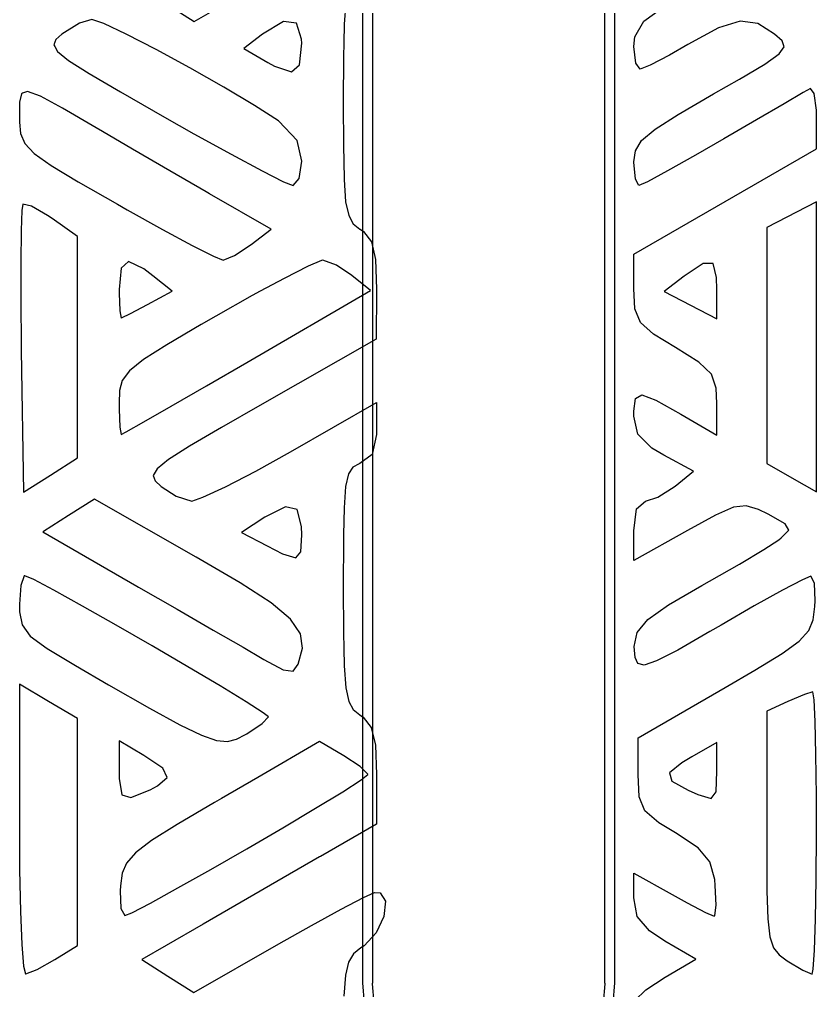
# Model space of a CAD drawing. Extents: x 19 to 403, y -177 to -75.
# Drawn here: x 203.63 to 211.84, y -163.55 to -153.54 of the extents above; entities that cross this region are included whole.
import ezdxf

# ---------------------------------------------------------------- set-up
doc = ezdxf.new("R2010")
doc.units = 0
doc.layers.add('BLACK', color=7, linetype='CONTINUOUS')

msp = doc.modelspace()

# ---------------------------------------------------------------- linework, layer by layer
at = {"layer": 'BLACK', "linetype": 'CONTINUOUS'}
for p, q in [((207.169, -163.466), (207.169, -132)), ((207.269, -132), (207.269, -163.466)), ((209.66, -163.466), (209.66, -132)), ((209.76, -132), (209.76, -163.466)), ((205.432, -153.562), (206.336, -153.039)), ((205.162, -153.391), (205.432, -153.562)), ((206.993, -153.37), (206.976, -153.59)), ((210.062, -153.557), (210.281, -153.401)), ((204.249, -153.579), (204.068, -153.691)), ((204.379, -153.542), (204.249, -153.579)), ((204.501, -153.583), (204.379, -153.542)), ((204.733, -153.692), (204.501, -153.583)), ((206.353, -153.563), (206.134, -153.693)), ((206.486, -153.579), (206.353, -153.563)), ((206.538, -153.742), (206.486, -153.579)), ((206.976, -153.59), (206.972, -153.784)), ((209.971, -153.719), (210.062, -153.557)), ((211.056, -153.557), (210.831, -153.628)), ((211.236, -153.582), (211.056, -153.557)), ((211.41, -153.693), (211.236, -153.582)), ((204.068, -153.691), (204.007, -153.747)), ((205.04, -153.851), (204.733, -153.692)), ((210.831, -153.628), (210.516, -153.798)), ((204.007, -153.747), (203.986, -153.803)), ((206.134, -153.693), (205.943, -153.841)), ((206.518, -154.007), (206.539, -153.784)), ((206.539, -153.784), (206.538, -153.742)), ((206.972, -153.784), (206.969, -153.923)), ((209.961, -153.82), (209.971, -153.719)), ((211.487, -153.761), (211.41, -153.693)), ((211.509, -153.822), (211.487, -153.761)), ((203.986, -153.803), (203.995, -153.82)), ((203.995, -153.82), (204.024, -153.87)), ((204.024, -153.87), (204.139, -153.963)), ((205.387, -154.039), (205.04, -153.851)), ((205.943, -153.841), (206.192, -153.983)), ((209.981, -153.99), (209.961, -153.82)), ((210.516, -153.798), (210.327, -153.907)), ((211.457, -153.895), (211.509, -153.822)), ((204.139, -153.963), (204.349, -154.098)), ((206.192, -153.983), (206.259, -154.02)), ((206.969, -153.923), (206.967, -154.399)), ((210.024, -154.053), (209.981, -153.99)), ((210.327, -153.907), (210.127, -154.012)), ((211.309, -154), (211.457, -153.895)), ((205.736, -154.237), (205.387, -154.039)), ((206.259, -154.02), (206.435, -154.08)), ((206.435, -154.08), (206.518, -154.007)), ((210.127, -154.012), (210.024, -154.053)), ((211.048, -154.155), (211.309, -154)), ((204.349, -154.098), (204.672, -154.287)), ((210.779, -154.308), (211.048, -154.155)), ((203.716, -154.282), (203.663, -154.301)), ((203.849, -154.331), (203.716, -154.282)), ((204.672, -154.287), (205.126, -154.547)), ((206.053, -154.426), (205.736, -154.237)), ((211.778, -154.252), (211.704, -154.294)), ((211.818, -154.303), (211.778, -154.252)), ((203.653, -154.305), (203.633, -154.393)), ((203.663, -154.301), (203.653, -154.305)), ((204.076, -154.455), (203.849, -154.331)), ((210.416, -154.518), (210.779, -154.308)), ((211.704, -154.294), (211.508, -154.408)), ((211.84, -154.475), (211.818, -154.303)), ((203.633, -154.393), (203.632, -154.544)), ((204.423, -154.658), (204.076, -154.455)), ((206.301, -154.586), (206.053, -154.426)), ((206.967, -154.399), (206.968, -154.845)), ((211.508, -154.408), (211.225, -154.573)), ((211.842, -154.545), (211.84, -154.475)), ((203.632, -154.544), (203.633, -154.598)), ((205.126, -154.547), (205.429, -154.718)), ((206.304, -154.588), (206.301, -154.586)), ((206.493, -154.788), (206.304, -154.588)), ((210.178, -154.671), (210.416, -154.518)), ((211.225, -154.573), (210.888, -154.77)), ((211.842, -154.875), (211.842, -154.545)), ((203.633, -154.598), (203.643, -154.717)), ((204.487, -154.696), (204.423, -154.658)), ((210.04, -154.789), (210.178, -154.671)), ((203.643, -154.717), (203.686, -154.817)), ((204.798, -154.878), (204.487, -154.696)), ((205.429, -154.718), (205.814, -154.93)), ((206.539, -155.002), (206.493, -154.788)), ((209.976, -154.894), (210.04, -154.789)), ((210.888, -154.77), (210.596, -154.939)), ((203.686, -154.817), (203.783, -154.92)), ((205.18, -155.1), (204.798, -154.878)), ((206.968, -154.845), (206.972, -155.002)), ((210.901, -155.416), (211.842, -154.875)), ((203.783, -154.92), (203.96, -155.044)), ((205.814, -154.93), (206.131, -155.1)), ((209.96, -155.008), (209.976, -154.894)), ((210.596, -154.939), (210.307, -155.101)), ((203.96, -155.044), (204.238, -155.212)), ((206.514, -155.179), (206.539, -155.002)), ((206.972, -155.002), (206.976, -155.19)), ((209.96, -155.012), (209.96, -155.008)), ((209.976, -155.185), (209.96, -155.012)), ((205.555, -155.318), (205.18, -155.1)), ((206.131, -155.1), (206.352, -155.212)), ((206.452, -155.252), (206.514, -155.179)), ((206.976, -155.19), (206.992, -155.419)), ((210.011, -155.252), (209.976, -155.185)), ((210.307, -155.101), (210.102, -155.212)), ((204.238, -155.212), (204.641, -155.445)), ((206.352, -155.212), (206.452, -155.252)), ((210.102, -155.212), (210.011, -155.252)), ((205.59, -155.337), (205.555, -155.318)), ((206.223, -155.702), (205.59, -155.337)), ((203.667, -155.445), (203.658, -155.507)), ((203.755, -155.463), (203.667, -155.445)), ((203.922, -155.559), (203.755, -155.463)), ((204.641, -155.445), (204.74, -155.501)), ((206.992, -155.419), (207.023, -155.561)), ((209.96, -155.957), (210.901, -155.416)), ((211.842, -155.419), (211.329, -155.684)), ((211.842, -158.409), (211.842, -155.419)), ((203.658, -155.507), (203.649, -155.716)), ((203.969, -155.591), (203.922, -155.559)), ((204.23, -155.777), (203.969, -155.591)), ((204.74, -155.501), (205.105, -155.705)), ((207.023, -155.561), (207.07, -155.645)), ((207.07, -155.645), (207.138, -155.7)), ((211.329, -155.684), (211.329, -156.625)), ((203.649, -155.716), (203.645, -156.045)), ((204.23, -158.058), (204.23, -155.777)), ((205.105, -155.705), (205.412, -155.87)), ((206.018, -155.86), (206.223, -155.702)), ((207.138, -155.7), (207.142, -155.702)), ((207.142, -155.702), (207.175, -155.725)), ((207.175, -155.725), (207.258, -155.833)), ((205.412, -155.87), (205.63, -155.98)), ((205.846, -155.974), (206.018, -155.86)), ((207.258, -155.833), (207.298, -156.015)), ((205.63, -155.98), (205.731, -156.02)), ((205.731, -156.02), (205.846, -155.974)), ((209.96, -156.313), (209.96, -155.957)), ((203.645, -156.045), (203.645, -156.465)), ((204.757, -156.034), (204.679, -156.102)), ((204.914, -156.11), (204.757, -156.034)), ((206.605, -156.082), (206.357, -156.208)), ((206.744, -156.024), (206.605, -156.082)), ((206.757, -156.022), (206.744, -156.024)), ((206.896, -156.072), (206.757, -156.022)), ((207.055, -156.178), (206.896, -156.072)), ((207.298, -156.015), (207.308, -156.32)), ((210.674, -156.054), (210.48, -156.185)), ((210.776, -156.056), (210.674, -156.054)), ((210.812, -156.2), (210.776, -156.056)), ((204.679, -156.102), (204.658, -156.321)), ((205.007, -156.182), (204.914, -156.11)), ((205.204, -156.341), (205.007, -156.182)), ((207.247, -156.334), (207.055, -156.178)), ((210.48, -156.185), (210.273, -156.344)), ((206.357, -156.208), (206.111, -156.341)), ((210.815, -156.323), (210.812, -156.2)), ((204.658, -156.321), (204.658, -156.361)), ((204.658, -156.361), (204.665, -156.544)), ((204.952, -156.477), (205.204, -156.341)), ((206.03, -156.385), (205.654, -156.598)), ((205.974, -157.074), (207.247, -156.334)), ((206.111, -156.341), (206.03, -156.385)), ((207.308, -156.334), (207.306, -156.834)), ((207.308, -156.32), (207.308, -156.334)), ((209.971, -156.522), (209.96, -156.313)), ((210.273, -156.344), (210.544, -156.485)), ((210.815, -156.625), (210.815, -156.323)), ((203.645, -156.465), (203.65, -156.877)), ((204.776, -156.571), (204.952, -156.477)), ((210.544, -156.485), (210.815, -156.625)), ((204.665, -156.544), (204.679, -156.617)), ((204.682, -156.616), (204.776, -156.571)), ((210.027, -156.661), (209.971, -156.522)), ((204.679, -156.617), (204.682, -156.616)), ((205.505, -156.684), (205.149, -156.893)), ((205.654, -156.598), (205.505, -156.684)), ((210.164, -156.783), (210.027, -156.661)), ((211.329, -156.625), (211.33, -158.117)), ((210.388, -156.92), (210.164, -156.783)), ((203.65, -156.877), (203.651, -156.947)), ((205.149, -156.893), (204.91, -157.044)), ((207.306, -156.834), (206.108, -157.519)), ((203.651, -156.947), (203.674, -158.41)), ((210.631, -157.072), (210.388, -156.92)), ((204.91, -157.044), (204.765, -157.159)), ((205.557, -157.316), (205.974, -157.074)), ((210.759, -157.195), (210.631, -157.072)), ((204.765, -157.159), (204.69, -157.259)), ((204.69, -157.259), (204.662, -157.364)), ((210.808, -157.338), (210.759, -157.195)), ((204.662, -157.364), (204.658, -157.496)), ((205.195, -157.525), (205.557, -157.316)), ((210.815, -157.497), (210.808, -157.338)), ((206.423, -157.994), (207.309, -157.486)), ((207.309, -157.486), (207.309, -157.774)), ((209.961, -157.576), (209.977, -157.445)), ((209.977, -157.445), (210.041, -157.407)), ((210.041, -157.407), (210.186, -157.462)), ((210.186, -157.462), (210.444, -157.608)), ((204.658, -157.496), (204.658, -157.555)), ((204.658, -157.555), (204.665, -157.742)), ((204.912, -157.687), (205.195, -157.525)), ((206.108, -157.519), (205.714, -157.744)), ((209.96, -157.627), (209.961, -157.576)), ((210.815, -157.825), (210.815, -157.497)), ((204.732, -157.788), (204.912, -157.687)), ((210, -157.813), (209.96, -157.627)), ((210.444, -157.608), (210.815, -157.825)), ((204.665, -157.742), (204.679, -157.816)), ((204.679, -157.816), (204.732, -157.788)), ((205.714, -157.744), (205.383, -157.938)), ((207.309, -157.774), (207.308, -157.818)), ((207.308, -157.818), (207.265, -158.022)), ((210.147, -157.959), (210, -157.813)), ((205.383, -157.938), (205.195, -158.058)), ((206.066, -158.193), (206.423, -157.994)), ((210.268, -158.03), (210.147, -157.959)), ((203.952, -158.234), (204.23, -158.058)), ((205.167, -158.075), (205.049, -158.17)), ((205.195, -158.058), (205.167, -158.075)), ((207.265, -158.022), (207.138, -158.117)), ((210.576, -158.196), (210.268, -158.03)), ((205.049, -158.17), (205.009, -158.238)), ((205.754, -158.355), (206.066, -158.193)), ((207.065, -158.153), (207.02, -158.222)), ((207.13, -158.12), (207.065, -158.153)), ((207.138, -158.117), (207.13, -158.12)), ((211.33, -158.117), (211.586, -158.263)), ((203.674, -158.41), (203.952, -158.234)), ((205.009, -158.238), (205.029, -158.294)), ((205.029, -158.294), (205.093, -158.352)), ((207.02, -158.222), (206.991, -158.352)), ((210.387, -158.349), (210.576, -158.196)), ((211.586, -158.263), (211.842, -158.409)), ((205.093, -158.352), (205.245, -158.451)), ((205.522, -158.464), (205.754, -158.355)), ((206.991, -158.352), (206.975, -158.571)), ((210.208, -158.462), (210.387, -158.349)), ((204.404, -158.483), (204.138, -158.652)), ((205.451, -159.079), (204.404, -158.483)), ((205.245, -158.451), (205.406, -158.502)), ((205.406, -158.502), (205.522, -158.464)), ((210.079, -158.502), (210.208, -158.462)), ((206.372, -158.561), (206.159, -158.67)), ((206.491, -158.59), (206.372, -158.561)), ((206.537, -158.766), (206.491, -158.59)), ((206.975, -158.571), (206.97, -158.849)), ((209.96, -158.809), (209.989, -158.581)), ((209.989, -158.581), (210.079, -158.502)), ((210.986, -158.567), (210.801, -158.649)), ((211.117, -158.55), (210.986, -158.567)), ((211.243, -158.588), (211.117, -158.55)), ((211.343, -158.638), (211.243, -158.588)), ((204.138, -158.652), (203.879, -158.816)), ((206.159, -158.67), (205.918, -158.828)), ((210.801, -158.649), (210.514, -158.806)), ((211.518, -158.736), (211.343, -158.638)), ((206.539, -158.849), (206.537, -158.766)), ((211.557, -158.804), (211.518, -158.736)), ((203.879, -158.816), (203.872, -158.821)), ((203.872, -158.821), (204.842, -159.378)), ((205.918, -158.828), (206.182, -158.964)), ((206.531, -159.026), (206.539, -158.849)), ((206.97, -158.849), (206.968, -158.906)), ((210.514, -158.806), (209.96, -159.115)), ((209.96, -159.115), (209.96, -158.809)), ((211.452, -158.902), (211.478, -158.883)), ((211.478, -158.883), (211.557, -158.804)), ((206.182, -158.964), (206.342, -159.045)), ((206.968, -158.906), (206.967, -159.385)), ((211.3, -159), (211.452, -158.902)), ((205.904, -159.344), (205.451, -159.079)), ((206.342, -159.045), (206.478, -159.087)), ((206.478, -159.087), (206.531, -159.026)), ((211.047, -159.151), (211.3, -159)), ((210.74, -159.327), (211.047, -159.151)), ((203.681, -159.274), (203.646, -159.371)), ((203.688, -159.272), (203.681, -159.274)), ((203.781, -159.312), (203.688, -159.272)), ((211.783, -159.276), (211.697, -159.313)), ((211.821, -159.348), (211.783, -159.276)), ((203.646, -159.371), (203.632, -159.564)), ((203.988, -159.422), (203.781, -159.312)), ((204.842, -159.378), (204.86, -159.388)), ((204.86, -159.388), (205.257, -159.617)), ((206.223, -159.552), (205.904, -159.344)), ((206.967, -159.385), (206.969, -159.86)), ((210.316, -159.57), (210.659, -159.372)), ((210.659, -159.372), (210.74, -159.327)), ((211.697, -159.313), (211.492, -159.421)), ((211.829, -159.532), (211.821, -159.348)), ((204.28, -159.584), (203.988, -159.422)), ((211.492, -159.421), (211.201, -159.583)), ((203.632, -159.564), (203.632, -159.567)), ((203.632, -159.567), (203.633, -159.644)), ((204.627, -159.78), (204.28, -159.584)), ((206.424, -159.721), (206.223, -159.552)), ((210.103, -159.723), (210.316, -159.57)), ((211.201, -159.583), (210.858, -159.781)), ((211.807, -159.725), (211.825, -159.588)), ((211.825, -159.588), (211.829, -159.532)), ((203.633, -159.644), (203.66, -159.779)), ((205.257, -159.617), (205.629, -159.832)), ((203.66, -159.779), (203.744, -159.894)), ((204.999, -159.994), (204.627, -159.78)), ((206.526, -159.87), (206.424, -159.721)), ((209.994, -159.858), (210.103, -159.723)), ((210.858, -159.781), (210.744, -159.847)), ((211.761, -159.836), (211.807, -159.725)), ((203.744, -159.894), (203.917, -160.023)), ((205.629, -159.832), (205.935, -160.009)), ((206.546, -160.019), (206.526, -159.87)), ((206.969, -159.86), (206.972, -160.019)), ((209.964, -160.001), (209.994, -159.858)), ((210.744, -159.847), (210.412, -160.037)), ((211.663, -159.945), (211.761, -159.836)), ((205.366, -160.209), (204.999, -159.994)), ((211.486, -160.073), (211.663, -159.945)), ((203.917, -160.023), (204.209, -160.198)), ((205.935, -160.009), (206.133, -160.125)), ((206.503, -160.184), (206.546, -160.019)), ((206.972, -160.019), (206.976, -160.201)), ((209.975, -160.113), (209.964, -160.001)), ((210.412, -160.037), (210.194, -160.149)), ((211.205, -160.246), (211.486, -160.073)), ((206.133, -160.125), (206.15, -160.135)), ((206.15, -160.135), (206.347, -160.24)), ((206.45, -160.254), (206.503, -160.184)), ((210, -160.177), (209.975, -160.113)), ((210.065, -160.192), (210, -160.177)), ((210.194, -160.149), (210.065, -160.192)), ((204.209, -160.198), (204.55, -160.396)), ((205.699, -160.407), (205.366, -160.209)), ((206.347, -160.24), (206.45, -160.254)), ((206.976, -160.201), (206.993, -160.427)), ((210.901, -160.423), (211.205, -160.246)), ((203.931, -160.566), (203.632, -160.389)), ((203.632, -160.389), (203.632, -161.883)), ((204.55, -160.396), (204.972, -160.637)), ((205.968, -160.571), (205.699, -160.407)), ((206.993, -160.427), (207.023, -160.568)), ((210.003, -160.943), (210.901, -160.423)), ((211.718, -160.496), (211.546, -160.568)), ((211.803, -160.469), (211.718, -160.496)), ((211.816, -160.55), (211.803, -160.469)), ((204.23, -160.743), (203.931, -160.566)), ((206.143, -160.683), (205.968, -160.571)), ((207.023, -160.568), (207.07, -160.651)), ((211.546, -160.568), (211.329, -160.668)), ((211.827, -160.774), (211.816, -160.55)), ((204.972, -160.637), (205.283, -160.808)), ((206.197, -160.726), (206.143, -160.683)), ((207.07, -160.651), (207.138, -160.706)), ((211.329, -160.668), (211.329, -161.884)), ((204.23, -163.081), (204.23, -160.743)), ((205.973, -160.901), (206.131, -160.794)), ((206.131, -160.794), (206.197, -160.726)), ((207.138, -160.706), (207.167, -160.726)), ((207.167, -160.726), (207.171, -160.728)), ((207.171, -160.728), (207.256, -160.835)), ((211.835, -161.114), (211.827, -160.774)), ((205.283, -160.808), (205.506, -160.916)), ((207.256, -160.835), (207.298, -161.017)), ((204.914, -161.124), (204.658, -160.973)), ((204.658, -160.973), (204.658, -161.277)), ((205.506, -160.916), (205.663, -160.971)), ((205.663, -160.971), (205.776, -160.981)), ((205.776, -160.981), (205.868, -160.957)), ((205.868, -160.957), (205.962, -160.907)), ((205.962, -160.907), (205.973, -160.901)), ((206.723, -160.98), (206.087, -161.35)), ((206.973, -161.128), (206.723, -160.98)), ((210.003, -161.32), (210.003, -160.943)), ((210.815, -160.99), (210.559, -161.136)), ((210.815, -161.286), (210.815, -160.99)), ((207.298, -161.017), (207.309, -161.321)), ((205.11, -161.256), (204.914, -161.124)), ((207.141, -161.239), (206.973, -161.128)), ((210.559, -161.136), (210.455, -161.198)), ((211.84, -161.541), (211.835, -161.114)), ((204.658, -161.277), (204.659, -161.361)), ((205.154, -161.35), (205.11, -161.256)), ((207.221, -161.316), (207.141, -161.239)), ((210.455, -161.198), (210.327, -161.304)), ((210.808, -161.497), (210.815, -161.286)), ((204.659, -161.361), (204.685, -161.528)), ((205.054, -161.438), (205.154, -161.35)), ((206.087, -161.35), (205.712, -161.568)), ((206.963, -161.497), (207.152, -161.376)), ((207.152, -161.376), (207.222, -161.321)), ((207.222, -161.321), (207.221, -161.316)), ((207.309, -161.321), (207.309, -161.83)), ((210.014, -161.549), (210.003, -161.32)), ((210.327, -161.304), (210.35, -161.387)), ((210.35, -161.387), (210.52, -161.482)), ((204.778, -161.558), (204.979, -161.476)), ((204.979, -161.476), (205.054, -161.438)), ((210.52, -161.482), (210.618, -161.526)), ((204.685, -161.528), (204.778, -161.558)), ((205.712, -161.568), (205.641, -161.609)), ((206.683, -161.667), (206.963, -161.497)), ((210.073, -161.695), (210.014, -161.549)), ((210.618, -161.526), (210.758, -161.567)), ((210.758, -161.567), (210.808, -161.497)), ((211.842, -161.923), (211.84, -161.541)), ((205.641, -161.609), (205.256, -161.835)), ((206.344, -161.869), (206.683, -161.667)), ((210.218, -161.819), (210.073, -161.695)), ((203.632, -161.883), (203.632, -161.923)), ((205.256, -161.835), (204.993, -162.001)), ((205.974, -162.084), (206.344, -161.869)), ((207.309, -161.83), (206.732, -162.163)), ((210.388, -161.922), (210.218, -161.819)), ((211.329, -161.884), (211.329, -162.109)), ((203.632, -161.923), (203.634, -162.301)), ((210.623, -162.076), (210.388, -161.922)), ((211.839, -162.4), (211.842, -161.923)), ((204.993, -162.001), (204.827, -162.126)), ((205.604, -162.297), (205.974, -162.084)), ((210.744, -162.218), (210.623, -162.076)), ((204.827, -162.126), (204.734, -162.232)), ((206.723, -162.168), (206.347, -162.386)), ((206.732, -162.163), (206.723, -162.168)), ((211.329, -162.109), (211.331, -162.523)), ((204.734, -162.232), (204.691, -162.338)), ((205.263, -162.489), (205.604, -162.297)), ((210.793, -162.403), (210.744, -162.218)), ((203.634, -162.301), (203.643, -162.73)), ((204.691, -162.338), (204.674, -162.467)), ((206.347, -162.386), (205.917, -162.634)), ((209.96, -162.591), (209.96, -162.336)), ((209.96, -162.336), (210.356, -162.557)), ((204.674, -162.467), (204.671, -162.519)), ((204.981, -162.644), (205.263, -162.489)), ((210.799, -162.462), (210.793, -162.403)), ((210.807, -162.666), (210.799, -162.462)), ((211.832, -162.811), (211.839, -162.4)), ((204.671, -162.519), (204.678, -162.702)), ((206.947, -162.707), (207.175, -162.588)), ((207.175, -162.588), (207.288, -162.537)), ((207.288, -162.537), (207.349, -162.538)), ((207.349, -162.538), (207.402, -162.626)), ((209.994, -162.782), (209.96, -162.591)), ((210.356, -162.557), (210.51, -162.642)), ((211.331, -162.523), (211.341, -162.808)), ((204.788, -162.744), (204.981, -162.644)), ((205.917, -162.634), (205.524, -162.861)), ((207.402, -162.626), (207.384, -162.782)), ((210.51, -162.642), (210.699, -162.74)), ((210.795, -162.773), (210.807, -162.666)), ((203.643, -162.73), (203.657, -163.07)), ((204.678, -162.702), (204.717, -162.773)), ((204.717, -162.773), (204.788, -162.744)), ((206.639, -162.876), (206.947, -162.707)), ((207.384, -162.782), (207.307, -162.952)), ((210.123, -162.932), (209.994, -162.782)), ((210.699, -162.74), (210.789, -162.778)), ((210.789, -162.778), (210.795, -162.773)), ((205.524, -162.861), (205.144, -163.081)), ((206.305, -163.065), (206.639, -162.876)), ((211.341, -162.808), (211.362, -162.993)), ((211.821, -163.129), (211.832, -162.811)), ((207.307, -162.952), (207.181, -163.085)), ((210.28, -163.036), (210.123, -162.932)), ((211.362, -162.993), (211.399, -163.106)), ((203.657, -163.07), (203.675, -163.294)), ((203.995, -163.226), (204.23, -163.081)), ((205.144, -163.081), (204.893, -163.226)), ((205.429, -163.565), (206.305, -163.065)), ((207.181, -163.085), (207.149, -163.106)), ((210.6, -163.224), (210.28, -163.036)), ((207.073, -163.169), (207.022, -163.252)), ((207.149, -163.106), (207.073, -163.169)), ((211.399, -163.106), (211.457, -163.179)), ((211.457, -163.179), (211.539, -163.239)), ((211.808, -163.326), (211.821, -163.129)), ((203.675, -163.294), (203.696, -163.375)), ((203.814, -163.328), (203.995, -163.226)), ((204.893, -163.226), (205.161, -163.396)), ((207.022, -163.252), (206.991, -163.388)), ((210.281, -163.407), (210.6, -163.224)), ((211.539, -163.239), (211.699, -163.335)), ((203.696, -163.375), (203.698, -163.374)), ((203.698, -163.374), (203.814, -163.328)), ((205.161, -163.396), (205.429, -163.565)), ((206.991, -163.388), (206.974, -163.605)), ((211.699, -163.335), (211.796, -163.377)), ((211.796, -163.377), (211.808, -163.326)), ((207.187, -163.68), (207.169, -163.466)), ((207.269, -163.466), (207.265, -163.476)), ((207.265, -163.476), (207.283, -163.675)), ((209.647, -163.675), (209.664, -163.476)), ((209.664, -163.476), (209.66, -163.466)), ((209.76, -163.466), (209.743, -163.68)), ((210.085, -163.538), (210.281, -163.407)), ((209.971, -163.648), (210.085, -163.538))]:
    msp.add_line(p, q, dxfattribs=at)

doc.saveas('drawing.dxf')
